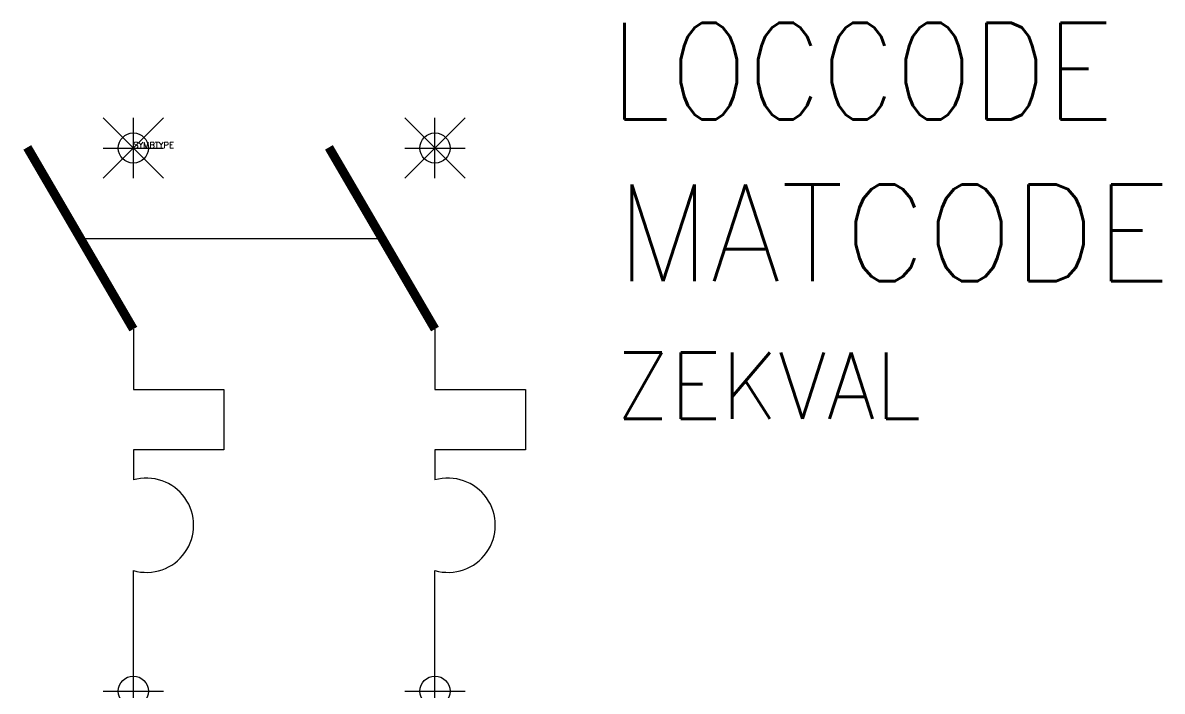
# Model space of a CAD drawing. Extents: x 21.3 to 59.1, y 198 to 220.2.
import ezdxf

# ---------------------------------------------------------------- set-up
doc = ezdxf.new("R2010")
doc.units = 0
doc.header["$LTSCALE"] = 6
doc.header["$MEASUREMENT"] = 0
doc.header["$PDMODE"] = 34
doc.linetypes.add('DASHED', pattern=[0.75, 0.5, -0.25])
doc.layers.get('0').update_dxf_attribs({"linetype": 'CONTINUOUS'})
for name, color, linetype in [('1', 7, 'CONTINUOUS'), ('11', 3, 'DASHED'), ('12', 2, 'DASHED'), ('C', 7, 'CONTINUOUS')]:
    doc.layers.add(name, color=color, linetype=linetype)
doc.styles.add('DINY', font='SIMPLEX', dxfattribs={"width": 0.95})
doc.styles.add('ROMANS', font='ROMANS', dxfattribs={"width": 0.85})
doc.styles.get("Standard").update_dxf_attribs({"font": 'simplex', "width": 0.85})

msp = doc.modelspace()

# ---------------------------------------------------------------- linework, layer by layer
at = {"layer": '1'}
for p, q in [((26, 215), (24, 217)), ((24, 215), (26, 217)), ((36, 215), (34, 217)), ((34, 215), (36, 217)), ((23.268, 213), (33.268, 213)), ((25, 210), (25, 208)), ((35, 210), (35, 208)), ((25, 208), (28, 208)), ((28, 208), (28, 206)), ((35, 208), (38, 208)), ((38, 208), (38, 206)), ((28, 206), (25, 206)), ((25, 206), (25, 205)), ((35, 206), (35, 205)), ((38, 206), (35, 206)), ((25, 198), (25, 202)), ((35, 198), (35, 202))]:
    msp.add_line(p, q, dxfattribs=at)
at = {"layer": '1', "const_width": 0.3}
for points in [[(25, 210), (21.485, 216.022)], [(35, 210), (31.485, 216.022)]]:
    msp.add_lwpolyline(points, dxfattribs=at)
at = {"layer": '1'}
for centre in [(25.438, 203.5), (35.438, 203.5)]:
    msp.add_arc(centre, 1.562, 253.7398, 106.2602, dxfattribs=at)
at = {"layer": 'C', "color": 1}
msp.add_point((25, 216), dxfattribs=at)
at = {"layer": 'C', "color": 3}
msp.add_point((35, 216), dxfattribs=at)
at = {"layer": 'C', "color": 2}
msp.add_point((25, 198), dxfattribs=at)
at = {"layer": 'C', "color": 4}
msp.add_point((35, 198), dxfattribs=at)

# ---------------------------------------------------------------- texts
at = {"flags": 1}
msp.add_attdef('SYMBTYPE', (25, 216), 'FL', height=0.2, dxfattribs=at)
at = {"layer": '1', "style": 'DINY', "width": 0.95}
msp.add_attdef('ZEKVAL', (41, 207.024), '', height=2.2, dxfattribs=at)
at = {"layer": '11', "style": 'ROMANS', "width": 0.85}
msp.add_attdef('LOCCODE', (40.815, 216.951), '', height=3.2, dxfattribs=at)
at = {"layer": '12', "style": 'DINY', "width": 0.95}
msp.add_attdef('MATCODE', (41, 211.588), '', height=3.2, dxfattribs=at)

doc.saveas('drawing.dxf')
